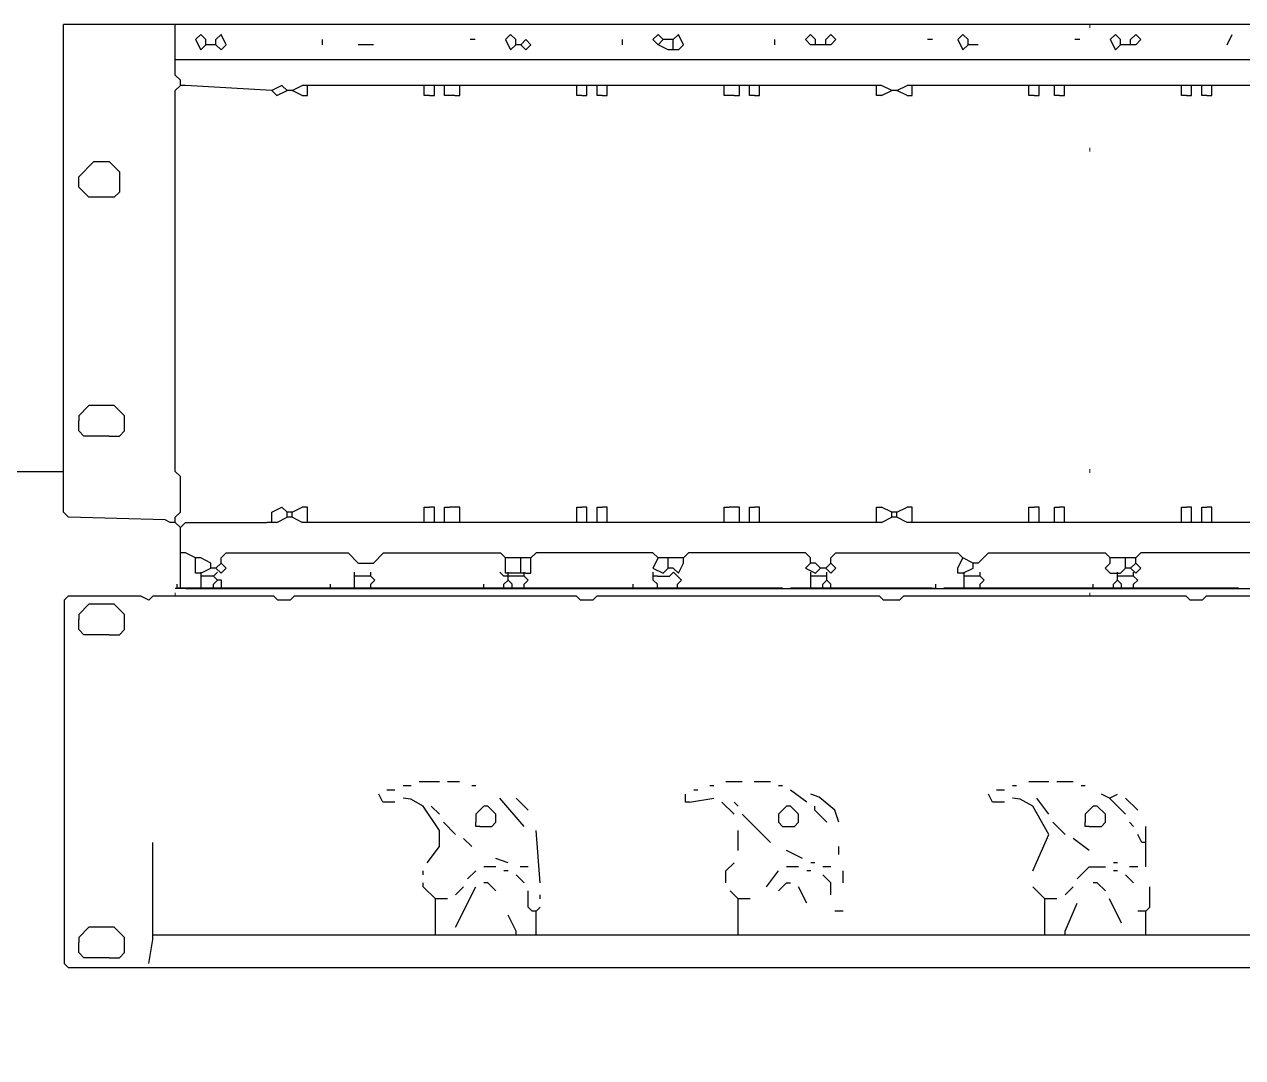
# Model space of a CAD drawing. Extents: x 12033 to 28038, y -9425 to 4777.
# Drawn here: x 14805.89 to 14840.4, y 408.37 to 437.64 of the extents above; entities that cross this region are included whole.
import ezdxf

# ---------------------------------------------------------------- set-up
doc = ezdxf.new("R2010")
doc.units = ezdxf.units.DM
doc.header["$LTSCALE"] = 5
doc.header["$MEASUREMENT"] = 0
doc.linetypes.add('DOT', pattern=[0.25, 0, -0.25])
doc.layers.add('20.7-DGO', color=1, linetype='Continuous')
doc.styles.add('ROMANS', font='romans.shx')

# ---------------------------------------------------------------- blocks, each defined once
blk = doc.blocks.new('Inst Sub-Bastidor (MODULO ÓPT DGO 288F-288 ADAP)')
at = {"layer": '20.7-DGO', "linetype": 'Continuous'}
for points in [[(0.0144, 0), (0, 0)], [(0, -0.0144), (0, 0)], [(0.3023, 0), (0.0144, 0)], [(0.3167, 0), (0.3023, 0)], [(0.3311, 0), (0.3167, 0)], [(0.3167, -0.0144), (0.3167, 0)], [(5.4848, 0), (0.3311, 0)], [(0, -0.2879), (0, -0.0144)], [(0.3167, -0.0864), (0.3167, -0.0144)], [(0.4031, -0.0432), (0.3887, -0.0288), (0.3743, -0.0432), (0.3887, -0.072), (0.4031, -0.0576)], [(0.4319, -0.0576), (0.4463, -0.072), (0.4607, -0.0576), (0.4463, -0.0288), (0.4319, -0.0432)], [(1.2812, -0.0432), (1.2668, -0.0288), (1.2524, -0.0432), (1.2668, -0.072), (1.2812, -0.0576)], [(1.6843, -0.0576), (1.6699, -0.0432), (1.6843, -0.0288), (1.6987, -0.0432)], [(1.7419, -0.072), (1.7563, -0.0576), (1.7419, -0.0288), (1.7275, -0.0432)], [(2.1162, -0.0576), (2.1018, -0.0432), (2.1162, -0.0288), (2.1306, -0.0432)], [(2.1738, -0.0576), (2.1882, -0.0432), (2.1738, -0.0288), (2.1594, -0.0432)], [(2.5625, -0.0432), (2.5481, -0.0288), (2.5337, -0.0432), (2.5481, -0.072), (2.5625, -0.0576)], [(2.9943, -0.0432), (2.9799, -0.0288), (2.9656, -0.0432), (2.9799, -0.072), (2.9943, -0.0576)], [(3.0375, -0.0576), (3.0519, -0.0432), (3.0375, -0.0288), (3.0231, -0.0432)], [(3.2967, -0.0576), (3.3111, -0.0288)], [(0.4031, -0.0576), (0.4031, -0.0432)], [(0.4175, -0.0576), (0.4031, -0.0576)], [(0.4319, -0.0576), (0.4175, -0.0576)], [(0.4319, -0.0576), (0.4319, -0.0432)], [(0.7342, -0.0576), (0.7342, -0.0432)], [(0.8781, -0.0576), (0.835, -0.0576)], [(1.1661, -0.0432), (1.1517, -0.0432)], [(1.2812, -0.0576), (1.2812, -0.0432)], [(1.2956, -0.0576), (1.2812, -0.0576)], [(1.2956, -0.0576), (1.31, -0.072), (1.3244, -0.0576), (1.31, -0.0432), (1.2956, -0.0576)], [(1.5835, -0.0576), (1.5835, -0.0432)], [(1.6843, -0.0576), (1.6987, -0.0432)], [(1.7131, -0.072), (1.6843, -0.0576)], [(1.7131, -0.0432), (1.6987, -0.0432)], [(1.7275, -0.0432), (1.7131, -0.0432)], [(1.7275, -0.0576), (1.7275, -0.0432)], [(1.7275, -0.072), (1.7275, -0.0576)], [(2.0154, -0.0576), (2.0154, -0.0432)], [(2.1306, -0.0576), (2.1162, -0.0576)], [(2.1306, -0.0576), (2.1306, -0.0432)], [(2.145, -0.0576), (2.1306, -0.0576)], [(2.1594, -0.0576), (2.145, -0.0576)], [(2.1594, -0.0576), (2.1594, -0.0432)], [(2.1738, -0.0576), (2.1594, -0.0576)], [(2.4617, -0.0432), (2.4473, -0.0432)], [(2.5625, -0.0576), (2.5625, -0.0432)], [(2.5769, -0.0576), (2.5625, -0.0576)], [(2.5913, -0.0576), (2.5769, -0.0576)], [(2.8792, -0.0432), (2.8648, -0.0432)], [(2.9943, -0.0576), (2.9943, -0.0432)], [(3.0087, -0.0576), (2.9943, -0.0576)], [(3.0231, -0.0576), (3.0087, -0.0576)], [(3.0231, -0.0576), (3.0231, -0.0432)], [(3.0375, -0.0576), (3.0231, -0.0576)], [(0.3167, -0.1008), (0.3167, -0.0864)], [(0.3311, -0.1008), (0.3167, -0.1008)], [(0.3167, -0.1152), (0.3167, -0.1008)], [(5.4848, -0.1008), (0.3311, -0.1008)], [(1.7275, -0.072), (1.7131, -0.072)], [(1.7419, -0.072), (1.7275, -0.072)], [(0.3311, -0.1584), (0.3167, -0.144), (0.3167, -0.1152)], [(0.3311, -0.1728), (0.3311, -0.1584)], [(0.3167, -0.2879), (0.3167, -0.1871), (0.3311, -0.1728)], [(0.3455, -0.1728), (0.3311, -0.1728)], [(0.5902, -0.1871), (0.3455, -0.1728)], [(0.6334, -0.1871), (0.619, -0.1728), (0.5902, -0.1871)], [(0.5902, -0.1871), (0.6046, -0.2015), (0.6334, -0.1871)], [(0.6478, -0.1871), (0.6334, -0.1871)], [(0.6478, -0.1871), (0.6766, -0.1728)], [(0.6766, -0.2015), (0.6478, -0.1871)], [(0.691, -0.1728), (0.6766, -0.1728)], [(0.6766, -0.2015), (0.691, -0.2015), (0.691, -0.1871)], [(0.7054, -0.1728), (0.691, -0.1728)], [(0.691, -0.1871), (0.691, -0.1728)], [(1.0077, -0.1728), (0.7054, -0.1728)], [(1.0221, -0.1728), (1.0077, -0.1728)], [(1.0365, -0.1728), (1.0221, -0.1728)], [(1.0221, -0.1871), (1.0221, -0.1728)], [(1.0365, -0.2015), (1.0221, -0.2015), (1.0221, -0.1871)], [(1.0509, -0.1728), (1.0365, -0.1728)], [(1.0365, -0.2015), (1.0509, -0.2015), (1.0509, -0.1871)], [(1.0653, -0.1728), (1.0509, -0.1728)], [(1.0509, -0.1871), (1.0509, -0.1728)], [(1.0797, -0.1728), (1.0653, -0.1728)], [(1.0941, -0.1728), (1.0797, -0.1728)], [(1.0797, -0.1871), (1.0797, -0.1728)], [(1.0941, -0.2015), (1.0797, -0.2015), (1.0797, -0.1871)], [(1.1085, -0.1728), (1.0941, -0.1728)], [(1.1085, -0.2015), (1.0941, -0.2015)], [(1.1229, -0.1728), (1.1085, -0.1728)], [(1.1085, -0.2015), (1.1229, -0.2015), (1.1229, -0.1871)], [(1.1373, -0.1728), (1.1229, -0.1728)], [(1.1229, -0.1871), (1.1229, -0.1728)], [(1.4396, -0.1728), (1.1373, -0.1728)], [(1.454, -0.1728), (1.4396, -0.1728)], [(1.4684, -0.1728), (1.454, -0.1728)], [(1.454, -0.1871), (1.454, -0.1728)], [(1.4684, -0.2015), (1.454, -0.2015), (1.454, -0.1871)], [(1.4828, -0.1728), (1.4684, -0.1728)], [(1.4684, -0.2015), (1.4828, -0.2015), (1.4828, -0.1871)], [(1.4972, -0.1728), (1.4828, -0.1728)], [(1.4828, -0.1871), (1.4828, -0.1728)], [(1.5116, -0.1728), (1.4972, -0.1728)], [(1.526, -0.1728), (1.5116, -0.1728)], [(1.5116, -0.1871), (1.5116, -0.1728)], [(1.526, -0.2015), (1.5116, -0.2015), (1.5116, -0.1871)], [(1.5404, -0.1728), (1.526, -0.1728)], [(1.526, -0.2015), (1.5404, -0.2015), (1.5404, -0.1871)], [(1.5548, -0.1728), (1.5404, -0.1728)], [(1.5404, -0.1871), (1.5404, -0.1728)], [(1.8571, -0.1728), (1.5548, -0.1728)], [(1.8715, -0.1728), (1.8571, -0.1728)], [(1.8859, -0.1728), (1.8715, -0.1728)], [(1.8715, -0.1871), (1.8715, -0.1728)], [(1.8859, -0.2015), (1.8715, -0.2015), (1.8715, -0.1871)], [(1.9003, -0.1728), (1.8859, -0.1728)], [(1.9003, -0.2015), (1.8859, -0.2015)], [(1.9147, -0.1728), (1.9003, -0.1728)], [(1.9003, -0.2015), (1.9147, -0.2015), (1.9147, -0.1871)], [(1.929, -0.1728), (1.9147, -0.1728)], [(1.9147, -0.1871), (1.9147, -0.1728)], [(1.9434, -0.1728), (1.929, -0.1728)], [(1.9578, -0.1728), (1.9434, -0.1728)], [(1.9434, -0.1871), (1.9434, -0.1728)], [(1.9578, -0.2015), (1.9434, -0.2015), (1.9434, -0.1871)], [(1.9722, -0.1728), (1.9578, -0.1728)], [(1.9578, -0.2015), (1.9722, -0.2015), (1.9722, -0.1871)], [(1.9866, -0.1728), (1.9722, -0.1728)], [(1.9722, -0.1871), (1.9722, -0.1728)], [(2.2889, -0.1728), (1.9866, -0.1728)], [(2.3033, -0.1728), (2.2889, -0.1728)], [(2.3177, -0.1728), (2.3033, -0.1728)], [(2.3033, -0.1871), (2.3033, -0.1728)], [(2.3177, -0.2015), (2.3033, -0.2015), (2.3033, -0.1871)], [(2.3465, -0.1871), (2.3177, -0.1728)], [(2.3177, -0.2015), (2.3465, -0.1871)], [(2.3609, -0.1871), (2.3465, -0.1871)], [(2.3609, -0.1871), (2.3897, -0.1728)], [(2.3897, -0.2015), (2.3609, -0.1871)], [(2.4041, -0.1728), (2.3897, -0.1728)], [(2.3897, -0.2015), (2.4041, -0.2015), (2.4041, -0.1871)], [(2.4185, -0.1728), (2.4041, -0.1728)], [(2.4041, -0.1871), (2.4041, -0.1728)], [(2.7208, -0.1728), (2.4185, -0.1728)], [(2.7352, -0.1728), (2.7208, -0.1728)], [(2.7496, -0.1728), (2.7352, -0.1728)], [(2.7352, -0.1871), (2.7352, -0.1728)], [(2.7496, -0.2015), (2.7352, -0.2015), (2.7352, -0.1871)], [(2.764, -0.1728), (2.7496, -0.1728)], [(2.7496, -0.2015), (2.764, -0.2015), (2.764, -0.1871)], [(2.7784, -0.1728), (2.764, -0.1728)], [(2.764, -0.1871), (2.764, -0.1728)], [(2.7928, -0.1728), (2.7784, -0.1728)], [(2.8072, -0.1728), (2.7928, -0.1728)], [(2.8216, -0.1728), (2.8072, -0.1728)], [(2.8072, -0.1871), (2.8072, -0.1728)], [(2.8216, -0.2015), (2.8072, -0.2015), (2.8072, -0.1871)], [(2.836, -0.1728), (2.8216, -0.1728)], [(2.8216, -0.2015), (2.836, -0.2015), (2.836, -0.1871)], [(2.8504, -0.1728), (2.836, -0.1728)], [(2.836, -0.1871), (2.836, -0.1728)], [(3.1527, -0.1728), (2.8504, -0.1728)], [(3.1671, -0.1728), (3.1527, -0.1728)], [(3.1815, -0.1728), (3.1671, -0.1728)], [(3.1671, -0.1871), (3.1671, -0.1728)], [(3.1815, -0.2015), (3.1671, -0.2015), (3.1671, -0.1871)], [(3.1959, -0.1728), (3.1815, -0.1728)], [(3.1815, -0.2015), (3.1959, -0.2015), (3.1959, -0.1871)], [(3.2103, -0.1728), (3.1959, -0.1728)], [(3.1959, -0.1871), (3.1959, -0.1728)], [(3.2247, -0.1728), (3.2103, -0.1728)], [(3.2391, -0.1728), (3.2247, -0.1728)], [(3.2247, -0.1871), (3.2247, -0.1728)], [(3.2391, -0.2015), (3.2247, -0.2015), (3.2247, -0.1871)], [(3.2535, -0.1728), (3.2391, -0.1728)], [(3.2391, -0.2015), (3.2535, -0.2015), (3.2535, -0.1871)], [(3.2679, -0.1728), (3.2535, -0.1728)], [(3.2535, -0.1871), (3.2535, -0.1728)], [(3.5846, -0.1728), (3.2679, -0.1728)], [(0, -0.3023), (0, -0.2879)], [(0, -0.3167), (0, -0.3023)], [(0.3167, -0.3023), (0.3167, -0.2879)], [(0.3167, -0.3167), (0.3167, -0.3023)], [(0, -0.3743), (0, -0.3167)], [(0.3311, -1.2812), (0.3167, -1.2668), (0.3167, -0.3167)], [(0, -0.3887), (0, -0.3743)], [(0, -0.4031), (0, -0.3887)], [(0, -0.4319), (0, -0.4031)], [(0.0432, -0.4319), (0.0864, -0.3887), (0.1296, -0.3887), (0.1584, -0.4175), (0.1584, -0.4751), (0.144, -0.4895), (0.072, -0.4895), (0.0432, -0.4607)], [(0, -0.4463), (0, -0.4319)], [(0, -0.4607), (0, -0.4463)], [(0.0432, -0.4463), (0.0432, -0.4319)], [(0.0432, -0.4607), (0.0432, -0.4463)], [(0, -0.4751), (0, -0.4607)], [(0, -0.4895), (0, -0.4751)], [(0, -0.5039), (0, -0.4895)], [(0, -1.1229), (0, -0.5039)], [(0.1296, -1.1661), (0.1584, -1.1661), (0.1728, -1.1517), (0.1728, -1.1085), (0.144, -1.0797), (0.072, -1.0797), (0.0432, -1.1085), (0.0432, -1.1229)], [(0, -1.1373), (0, -1.1229)], [(0, -1.1517), (0, -1.1373)], [(0.0432, -1.1373), (0.0432, -1.1229)], [(0.0432, -1.1517), (0.0432, -1.1373)], [(0.3023, -1.4108), (0.2876, -1.4032), (0.0144, -1.3964), (0, -1.382), (0, -1.1517)], [(0.1008, -1.1661), (0.0576, -1.1661), (0.0432, -1.1517)], [(0.1152, -1.1661), (0.1008, -1.1661)], [(0.1296, -1.1661), (0.1152, -1.1661)], [(0.3167, -1.3964), (0.3311, -1.382), (0.3311, -1.31)], [(0.3311, -1.2956), (0.3311, -1.2812)], [(0.3311, -1.31), (0.3311, -1.2956)], [(0.5902, -1.3964), (0.5902, -1.382), (0.619, -1.3676), (0.6334, -1.382)], [(0.6478, -1.382), (0.6766, -1.3676)], [(0.691, -1.382), (0.691, -1.3676), (0.6766, -1.3676)], [(1.0221, -1.382), (1.0221, -1.3676), (1.0365, -1.3676)], [(1.0509, -1.382), (1.0509, -1.3676), (1.0365, -1.3676)], [(1.0797, -1.382), (1.0797, -1.3676), (1.0941, -1.3676)], [(1.1085, -1.3676), (1.0941, -1.3676)], [(1.1229, -1.382), (1.1229, -1.3676), (1.1085, -1.3676)], [(1.454, -1.382), (1.454, -1.3676), (1.4684, -1.3676)], [(1.4828, -1.382), (1.4828, -1.3676), (1.4684, -1.3676)], [(1.5116, -1.382), (1.5116, -1.3676), (1.526, -1.3676)], [(1.5404, -1.382), (1.5404, -1.3676), (1.526, -1.3676)], [(1.8715, -1.382), (1.8715, -1.3676), (1.8859, -1.3676)], [(1.9003, -1.3676), (1.8859, -1.3676)], [(1.9147, -1.382), (1.9147, -1.3676), (1.9003, -1.3676)], [(1.9434, -1.382), (1.9434, -1.3676), (1.9578, -1.3676)], [(1.9722, -1.382), (1.9722, -1.3676), (1.9578, -1.3676)], [(2.3033, -1.382), (2.3033, -1.3676), (2.3177, -1.3676)], [(2.3465, -1.382), (2.3177, -1.3676)], [(2.3609, -1.382), (2.3897, -1.3676)], [(2.4041, -1.382), (2.4041, -1.3676), (2.3897, -1.3676)], [(2.7352, -1.382), (2.7352, -1.3676), (2.7496, -1.3676)], [(2.764, -1.382), (2.764, -1.3676), (2.7496, -1.3676)], [(2.8072, -1.382), (2.8072, -1.3676), (2.8216, -1.3676)], [(2.836, -1.382), (2.836, -1.3676), (2.8216, -1.3676)], [(3.1671, -1.382), (3.1671, -1.3676), (3.1815, -1.3676)], [(3.1959, -1.382), (3.1959, -1.3676), (3.1815, -1.3676)], [(3.2247, -1.382), (3.2247, -1.3676), (3.2391, -1.3676)], [(3.2535, -1.382), (3.2535, -1.3676), (3.2391, -1.3676)], [(0.3167, -1.4108), (0.3023, -1.4108)], [(0.3167, -1.4108), (0.3167, -1.3964)], [(0.3311, -1.4252), (0.3167, -1.4108)], [(0.3311, -1.4252), (0.3455, -1.4108), (0.5758, -1.4108)], [(0.5902, -1.4108), (0.5758, -1.4108)], [(0.5902, -1.4108), (0.5902, -1.3964)], [(0.6046, -1.4108), (0.5902, -1.4108)], [(0.6046, -1.4108), (0.6334, -1.3964)], [(0.6478, -1.382), (0.6334, -1.382)], [(0.6334, -1.3964), (0.6334, -1.382)], [(0.6478, -1.3964), (0.6334, -1.3964)], [(0.6478, -1.3964), (0.6478, -1.382)], [(0.6766, -1.4108), (0.6478, -1.3964)], [(0.691, -1.4108), (0.6766, -1.4108)], [(0.691, -1.3964), (0.691, -1.382)], [(0.691, -1.4108), (0.691, -1.3964)], [(0.7054, -1.4108), (0.691, -1.4108)], [(1.0077, -1.4108), (0.7054, -1.4108)], [(1.0221, -1.4108), (1.0077, -1.4108)], [(1.0221, -1.3964), (1.0221, -1.382)], [(1.0221, -1.4108), (1.0221, -1.3964)], [(1.0365, -1.4108), (1.0221, -1.4108)], [(1.0509, -1.4108), (1.0365, -1.4108)], [(1.0509, -1.3964), (1.0509, -1.382)], [(1.0509, -1.4108), (1.0509, -1.3964)], [(1.0653, -1.4108), (1.0509, -1.4108)], [(1.0797, -1.4108), (1.0653, -1.4108)], [(1.0797, -1.3964), (1.0797, -1.382)], [(1.0797, -1.4108), (1.0797, -1.3964)], [(1.0941, -1.4108), (1.0797, -1.4108)], [(1.1085, -1.4108), (1.0941, -1.4108)], [(1.1229, -1.4108), (1.1085, -1.4108)], [(1.1229, -1.3964), (1.1229, -1.382)], [(1.1229, -1.4108), (1.1229, -1.3964)], [(1.1373, -1.4108), (1.1229, -1.4108)], [(1.4396, -1.4108), (1.1373, -1.4108)], [(1.454, -1.4108), (1.4396, -1.4108)], [(1.454, -1.3964), (1.454, -1.382)], [(1.454, -1.4108), (1.454, -1.3964)], [(1.4684, -1.4108), (1.454, -1.4108)], [(1.4828, -1.4108), (1.4684, -1.4108)], [(1.4828, -1.3964), (1.4828, -1.382)], [(1.4828, -1.4108), (1.4828, -1.3964)], [(1.4972, -1.4108), (1.4828, -1.4108)], [(1.5116, -1.4108), (1.4972, -1.4108)], [(1.5116, -1.3964), (1.5116, -1.382)], [(1.5116, -1.4108), (1.5116, -1.3964)], [(1.526, -1.4108), (1.5116, -1.4108)], [(1.5404, -1.4108), (1.526, -1.4108)], [(1.5404, -1.3964), (1.5404, -1.382)], [(1.5404, -1.4108), (1.5404, -1.3964)], [(1.5548, -1.4108), (1.5404, -1.4108)], [(1.8571, -1.4108), (1.5548, -1.4108)], [(1.8715, -1.4108), (1.8571, -1.4108)], [(1.8715, -1.3964), (1.8715, -1.382)], [(1.8715, -1.4108), (1.8715, -1.3964)], [(1.8859, -1.4108), (1.8715, -1.4108)], [(1.9003, -1.4108), (1.8859, -1.4108)], [(1.9147, -1.4108), (1.9003, -1.4108)], [(1.9147, -1.3964), (1.9147, -1.382)], [(1.9147, -1.4108), (1.9147, -1.3964)], [(1.929, -1.4108), (1.9147, -1.4108)], [(1.9434, -1.4108), (1.929, -1.4108)], [(1.9434, -1.3964), (1.9434, -1.382)], [(1.9434, -1.4108), (1.9434, -1.3964)], [(1.9578, -1.4108), (1.9434, -1.4108)], [(1.9722, -1.4108), (1.9578, -1.4108)], [(1.9722, -1.3964), (1.9722, -1.382)], [(1.9722, -1.4108), (1.9722, -1.3964)], [(1.9866, -1.4108), (1.9722, -1.4108)], [(2.2889, -1.4108), (1.9866, -1.4108)], [(2.3033, -1.4108), (2.2889, -1.4108)], [(2.3033, -1.3964), (2.3033, -1.382)], [(2.3033, -1.4108), (2.3033, -1.3964)], [(2.3177, -1.4108), (2.3033, -1.4108)], [(2.3177, -1.4108), (2.3465, -1.3964)], [(2.3609, -1.382), (2.3465, -1.382)], [(2.3465, -1.3964), (2.3465, -1.382)], [(2.3609, -1.3964), (2.3465, -1.3964)], [(2.3609, -1.3964), (2.3609, -1.382)], [(2.3897, -1.4108), (2.3609, -1.3964)], [(2.4041, -1.4108), (2.3897, -1.4108)], [(2.4041, -1.3964), (2.4041, -1.382)], [(2.4041, -1.4108), (2.4041, -1.3964)], [(2.4185, -1.4108), (2.4041, -1.4108)], [(2.7208, -1.4108), (2.4185, -1.4108)], [(2.7352, -1.4108), (2.7208, -1.4108)], [(2.7352, -1.3964), (2.7352, -1.382)], [(2.7352, -1.4108), (2.7352, -1.3964)], [(2.7496, -1.4108), (2.7352, -1.4108)], [(2.764, -1.4108), (2.7496, -1.4108)], [(2.764, -1.3964), (2.764, -1.382)], [(2.764, -1.4108), (2.764, -1.3964)], [(2.7784, -1.4108), (2.764, -1.4108)], [(2.7928, -1.4108), (2.7784, -1.4108)], [(2.8072, -1.4108), (2.7928, -1.4108)], [(2.8072, -1.3964), (2.8072, -1.382)], [(2.8072, -1.4108), (2.8072, -1.3964)], [(2.8216, -1.4108), (2.8072, -1.4108)], [(2.836, -1.4108), (2.8216, -1.4108)], [(2.836, -1.3964), (2.836, -1.382)], [(2.836, -1.4108), (2.836, -1.3964)], [(2.8504, -1.4108), (2.836, -1.4108)], [(3.1527, -1.4108), (2.8504, -1.4108)], [(3.1671, -1.4108), (3.1527, -1.4108)], [(3.1671, -1.3964), (3.1671, -1.382)], [(3.1671, -1.4108), (3.1671, -1.3964)], [(3.1815, -1.4108), (3.1671, -1.4108)], [(3.1959, -1.4108), (3.1815, -1.4108)], [(3.1959, -1.3964), (3.1959, -1.382)], [(3.1959, -1.4108), (3.1959, -1.3964)], [(3.2103, -1.4108), (3.1959, -1.4108)], [(3.2247, -1.4108), (3.2103, -1.4108)], [(3.2247, -1.3964), (3.2247, -1.382)], [(3.2247, -1.4108), (3.2247, -1.3964)], [(3.2391, -1.4108), (3.2247, -1.4108)], [(3.2535, -1.4108), (3.2391, -1.4108)], [(3.2535, -1.3964), (3.2535, -1.382)], [(3.2535, -1.4108), (3.2535, -1.3964)], [(3.2679, -1.4108), (3.2535, -1.4108)], [(3.5846, -1.4108), (3.2679, -1.4108)], [(0.3311, -1.4828), (0.3311, -1.4252)], [(0.3311, -1.4972), (0.3311, -1.4828)], [(0.3455, -1.4972), (0.3311, -1.4972)], [(0.3311, -1.5116), (0.3311, -1.4972)], [(0.3311, -1.5835), (0.3311, -1.5116)], [(0.3743, -1.5116), (0.3455, -1.4972)], [(0.3455, -1.5979), (5.4848, -1.5979), (5.4992, -1.5835), (5.4992, -1.5116)], [(0.3887, -1.5116), (0.3743, -1.5116)], [(0.3743, -1.526), (0.3743, -1.5116)], [(0.4175, -1.526), (0.3887, -1.5116)], [(0.4463, -1.526), (0.4463, -1.5116), (0.4607, -1.4972), (0.8062, -1.4972), (0.835, -1.526), (0.8781, -1.526), (0.9069, -1.4972), (1.238, -1.4972), (1.2524, -1.5116)], [(1.2668, -1.5116), (1.2524, -1.5116)], [(1.2524, -1.526), (1.2524, -1.5116)], [(1.2812, -1.5116), (1.2668, -1.5116)], [(1.2956, -1.5116), (1.2812, -1.5116)], [(1.31, -1.5116), (1.2956, -1.5116)], [(1.2956, -1.526), (1.2956, -1.5116)], [(1.3244, -1.5116), (1.31, -1.5116)], [(1.6843, -1.5116), (1.6699, -1.4972), (1.3388, -1.4972), (1.3244, -1.5116)], [(1.3244, -1.526), (1.3244, -1.5116)], [(1.6843, -1.5116), (1.6699, -1.5404), (1.6987, -1.5548), (1.7131, -1.5404)], [(1.6987, -1.5116), (1.6843, -1.5116)], [(1.7131, -1.5116), (1.6987, -1.5116)], [(1.7275, -1.5116), (1.7131, -1.5116)], [(1.7131, -1.526), (1.7131, -1.5116)], [(1.7419, -1.5116), (1.7275, -1.5116)], [(1.7563, -1.5116), (1.7419, -1.5116)], [(2.1162, -1.5116), (2.1018, -1.4972), (1.7707, -1.4972), (1.7563, -1.5116)], [(1.7563, -1.526), (1.7563, -1.5116)], [(2.1162, -1.526), (2.1162, -1.5116)], [(2.1738, -1.526), (2.1738, -1.5116), (2.1882, -1.4972), (2.5337, -1.4972), (2.5481, -1.5116)], [(2.5337, -1.5404), (2.5481, -1.5116)], [(2.5769, -1.526), (2.5481, -1.5116)], [(2.5913, -1.526), (2.6201, -1.4972), (2.9512, -1.4972), (2.9656, -1.5116)], [(2.9799, -1.5116), (2.9656, -1.5116)], [(2.9656, -1.526), (2.9656, -1.5116)], [(2.9943, -1.5116), (2.9799, -1.5116)], [(3.0087, -1.5116), (2.9943, -1.5116)], [(3.0231, -1.5116), (3.0087, -1.5116)], [(3.0087, -1.526), (3.0087, -1.5116)], [(3.0375, -1.5116), (3.0231, -1.5116)], [(3.3974, -1.5116), (3.383, -1.4972), (3.0519, -1.4972), (3.0375, -1.5116)], [(3.0375, -1.526), (3.0375, -1.5116)], [(0.3743, -1.5404), (0.3743, -1.526)], [(0.3887, -1.5548), (0.3743, -1.5548), (0.3743, -1.5404)], [(0.3887, -1.5548), (0.4175, -1.5404)], [(0.3903, -1.5629), (0.3903, -1.5515)], [(0.4175, -1.5404), (0.4175, -1.526)], [(0.4319, -1.5404), (0.4175, -1.5404)], [(0.4246, -1.5629), (0.436, -1.5515)], [(0.4319, -1.5404), (0.4463, -1.526)], [(0.4319, -1.5404), (0.4463, -1.5548), (0.4607, -1.5404), (0.4463, -1.526)], [(0.8248, -1.5629), (0.8248, -1.5515)], [(0.8705, -1.5629), (0.8705, -1.5515)], [(1.2478, -1.5629), (1.2364, -1.5515)], [(1.2524, -1.5404), (1.2524, -1.526)], [(1.2668, -1.5548), (1.2524, -1.5548), (1.2524, -1.5404)], [(1.2593, -1.5629), (1.2593, -1.5515)], [(1.2956, -1.5404), (1.2956, -1.526)], [(1.2956, -1.5548), (1.2956, -1.5404)], [(1.305, -1.5629), (1.305, -1.5515)], [(1.31, -1.5548), (1.3244, -1.5548), (1.3244, -1.5404)], [(1.3244, -1.5404), (1.3244, -1.526)], [(1.6709, -1.5629), (1.6709, -1.5515)], [(1.6824, -1.5629), (1.7167, -1.5629), (1.7281, -1.5515)], [(1.7131, -1.5404), (1.7131, -1.526)], [(1.7275, -1.5404), (1.7131, -1.5404)], [(1.7275, -1.5404), (1.7419, -1.5548), (1.7563, -1.526)], [(1.7395, -1.5858), (1.751, -1.5744), (1.7281, -1.5515)], [(2.1162, -1.526), (2.1018, -1.5404), (2.1306, -1.5548), (2.145, -1.5404)], [(2.1306, -1.526), (2.1162, -1.526)], [(2.1169, -1.5629), (2.1169, -1.5515)], [(2.145, -1.5404), (2.1306, -1.526)], [(2.1594, -1.5404), (2.145, -1.5404)], [(2.1594, -1.5404), (2.1738, -1.526)], [(2.1594, -1.5404), (2.1738, -1.5548), (2.1882, -1.5404), (2.1738, -1.526)], [(2.1626, -1.5629), (2.1626, -1.5515)], [(2.5481, -1.5548), (2.5337, -1.5548), (2.5337, -1.5404)], [(2.5481, -1.5548), (2.5769, -1.5404)], [(2.5514, -1.5629), (2.5514, -1.5515)], [(2.5913, -1.526), (2.5769, -1.526)], [(2.5769, -1.5404), (2.5769, -1.526)], [(2.5971, -1.5629), (2.5971, -1.5515)], [(2.9656, -1.526), (2.9512, -1.5404), (2.9656, -1.5548), (2.9943, -1.5548), (3.0087, -1.5404)], [(2.9859, -1.5629), (2.9859, -1.5515)], [(3.0087, -1.5404), (3.0087, -1.526)], [(3.0231, -1.5404), (3.0087, -1.5404)], [(3.0231, -1.5404), (3.0375, -1.526)], [(3.0231, -1.5404), (3.0375, -1.5548), (3.0519, -1.5404), (3.0375, -1.526)], [(3.0316, -1.5629), (3.0316, -1.5515)], [(0.3331, -1.5972), (0.3216, -1.5972), (0.3216, -1.5858)], [(0.3311, -1.5979), (0.3311, -1.5835)], [(0.4017, -1.5629), (0.3903, -1.5629)], [(0.3903, -1.5744), (0.3903, -1.5629)], [(0.3903, -1.5858), (0.3903, -1.5744)], [(0.3903, -1.5972), (0.3903, -1.5858)], [(0.4246, -1.5629), (0.4017, -1.5629)], [(0.436, -1.5744), (0.4246, -1.5629)], [(0.4246, -1.5858), (0.436, -1.5744)], [(0.4246, -1.5972), (0.4246, -1.5858)], [(0.4474, -1.5744), (0.436, -1.5744)], [(0.4474, -1.5858), (0.4474, -1.5744)], [(0.4474, -1.5972), (0.4474, -1.5858)], [(0.7562, -1.5972), (0.7562, -1.5858)], [(0.8362, -1.5629), (0.8248, -1.5629)], [(0.8248, -1.5744), (0.8248, -1.5629)], [(0.8248, -1.5858), (0.8248, -1.5744)], [(0.8248, -1.5972), (0.8248, -1.5858)], [(0.8591, -1.5629), (0.8362, -1.5629)], [(0.8705, -1.5629), (0.8591, -1.5629)], [(0.8705, -1.5858), (0.8819, -1.5744), (0.8705, -1.5629)], [(0.8705, -1.5972), (0.8705, -1.5858)], [(1.1907, -1.5972), (1.1907, -1.5858)], [(1.2593, -1.5629), (1.2478, -1.5629)], [(1.2478, -1.5858), (1.2593, -1.5744)], [(1.2478, -1.5972), (1.2478, -1.5858)], [(1.2707, -1.5629), (1.2593, -1.5629)], [(1.2593, -1.5744), (1.2593, -1.5629)], [(1.2707, -1.5858), (1.2593, -1.5744)], [(1.2812, -1.5548), (1.2668, -1.5548)], [(1.2936, -1.5629), (1.2707, -1.5629)], [(1.2707, -1.5972), (1.2707, -1.5858)], [(1.2956, -1.5548), (1.2812, -1.5548)], [(1.305, -1.5629), (1.2936, -1.5629)], [(1.31, -1.5548), (1.2956, -1.5548)], [(1.305, -1.5858), (1.3165, -1.5744), (1.305, -1.5629)], [(1.305, -1.5972), (1.305, -1.5858)], [(1.6137, -1.5972), (1.6137, -1.5858)], [(1.6824, -1.5629), (1.6709, -1.5629)], [(1.6709, -1.5744), (1.6709, -1.5629)], [(1.6824, -1.5858), (1.6709, -1.5744)], [(1.6824, -1.5972), (1.6824, -1.5858)], [(1.7395, -1.5972), (1.7395, -1.5858)], [(2.1283, -1.5629), (2.1169, -1.5629)], [(2.1169, -1.5744), (2.1169, -1.5629)], [(2.1169, -1.5858), (2.1169, -1.5744)], [(2.1169, -1.5972), (2.1169, -1.5858)], [(2.1512, -1.5629), (2.1283, -1.5629)], [(2.1626, -1.5629), (2.1512, -1.5629)], [(2.1512, -1.5858), (2.1626, -1.5744)], [(2.1512, -1.5972), (2.1512, -1.5858)], [(2.1626, -1.5744), (2.1626, -1.5629)], [(2.174, -1.5858), (2.1626, -1.5744)], [(2.174, -1.5972), (2.174, -1.5858)], [(2.4599, -1.5972), (2.4713, -1.5972), (2.4713, -1.5858)], [(2.5628, -1.5629), (2.5514, -1.5629)], [(2.5514, -1.5744), (2.5514, -1.5629)], [(2.5514, -1.5858), (2.5514, -1.5744)], [(2.5514, -1.5972), (2.5514, -1.5858)], [(2.5857, -1.5629), (2.5628, -1.5629)], [(2.5971, -1.5629), (2.5857, -1.5629)], [(2.5971, -1.5858), (2.6086, -1.5744), (2.5971, -1.5629)], [(2.5971, -1.5972), (2.5971, -1.5858)], [(2.9173, -1.5972), (2.9173, -1.5858)], [(2.9745, -1.5858), (2.9859, -1.5744)], [(2.9745, -1.5972), (2.9745, -1.5858)], [(2.9973, -1.5629), (2.9859, -1.5629)], [(2.9859, -1.5744), (2.9859, -1.5629)], [(2.9973, -1.5858), (2.9859, -1.5744)], [(3.0202, -1.5629), (2.9973, -1.5629)], [(2.9973, -1.5972), (2.9973, -1.5858)], [(3.0316, -1.5629), (3.0202, -1.5629)], [(3.0316, -1.5858), (3.0431, -1.5744), (3.0316, -1.5629)], [(3.0316, -1.5972), (3.0316, -1.5858)], [(4.0493, -1.6201), (3.2375, -1.6201), (3.226, -1.6315), (3.1917, -1.6315), (3.1803, -1.6201), (2.3799, -1.6201), (2.3684, -1.6315), (2.3227, -1.6315), (2.3113, -1.6201), (1.5108, -1.6201), (1.4994, -1.6315), (1.4651, -1.6315), (1.4537, -1.6201), (0.6532, -1.6201), (0.6418, -1.6315), (0.6075, -1.6315), (0.5961, -1.6201), (0.253, -1.6201), (0.2416, -1.6315), (0.2187, -1.6201), (0.0129, -1.6201), (0.0015, -1.6315), (0.0015, -2.6607), (0.0129, -2.6721)], [(0.3311, -1.5979), (0.3167, -1.5979)], [(0.3455, -1.5979), (0.3311, -1.5979)], [(0.3788, -1.5972), (0.3331, -1.5972)], [(0.3903, -1.5972), (0.3788, -1.5972)], [(0.4017, -1.5972), (0.3903, -1.5972)], [(0.4131, -1.5972), (0.4017, -1.5972)], [(0.4246, -1.5972), (0.4131, -1.5972)], [(0.436, -1.5972), (0.4246, -1.5972)], [(0.4474, -1.5972), (0.436, -1.5972)], [(0.4589, -1.5972), (0.4474, -1.5972)], [(0.7447, -1.5972), (0.4589, -1.5972)], [(0.7562, -1.5972), (0.7447, -1.5972)], [(0.7676, -1.5972), (0.7562, -1.5972)], [(0.8133, -1.5972), (0.7676, -1.5972)], [(0.8248, -1.5972), (0.8133, -1.5972)], [(0.8362, -1.5972), (0.8248, -1.5972)], [(0.8591, -1.5972), (0.8362, -1.5972)], [(0.8705, -1.5972), (0.8591, -1.5972)], [(0.8819, -1.5972), (0.8705, -1.5972)], [(1.1792, -1.5972), (0.8819, -1.5972)], [(1.1907, -1.5972), (1.1792, -1.5972)], [(1.2021, -1.5972), (1.1907, -1.5972)], [(1.2364, -1.5972), (1.2021, -1.5972)], [(1.2478, -1.5972), (1.2364, -1.5972)], [(1.2593, -1.5972), (1.2478, -1.5972)], [(1.2707, -1.5972), (1.2593, -1.5972)], [(1.2821, -1.5972), (1.2707, -1.5972)], [(1.2936, -1.5972), (1.2821, -1.5972)], [(1.305, -1.5972), (1.2936, -1.5972)], [(1.3165, -1.5972), (1.305, -1.5972)], [(1.6023, -1.5972), (1.3165, -1.5972)], [(1.6137, -1.5972), (1.6023, -1.5972)], [(1.6252, -1.5972), (1.6137, -1.5972)], [(1.6709, -1.5972), (1.6252, -1.5972)], [(1.6824, -1.5972), (1.6709, -1.5972)], [(1.6938, -1.5972), (1.6824, -1.5972)], [(1.7281, -1.5972), (1.6938, -1.5972)], [(1.7395, -1.5972), (1.7281, -1.5972)], [(1.751, -1.5972), (1.7395, -1.5972)], [(2.0368, -1.5972), (1.751, -1.5972)], [(2.1054, -1.5972), (2.0597, -1.5972)], [(2.1169, -1.5972), (2.1054, -1.5972)], [(2.1283, -1.5972), (2.1169, -1.5972)], [(2.1397, -1.5972), (2.1283, -1.5972)], [(2.1512, -1.5972), (2.1397, -1.5972)], [(2.1626, -1.5972), (2.1512, -1.5972)], [(2.174, -1.5972), (2.1626, -1.5972)], [(2.1855, -1.5972), (2.174, -1.5972)], [(2.4599, -1.5972), (2.1855, -1.5972)], [(2.5399, -1.5972), (2.4942, -1.5972)], [(2.5514, -1.5972), (2.5399, -1.5972)], [(2.5628, -1.5972), (2.5514, -1.5972)], [(2.5857, -1.5972), (2.5628, -1.5972)], [(2.5971, -1.5972), (2.5857, -1.5972)], [(2.6086, -1.5972), (2.5971, -1.5972)], [(2.9059, -1.5972), (2.6086, -1.5972)], [(2.9173, -1.5972), (2.9059, -1.5972)], [(2.9287, -1.5972), (2.9173, -1.5972)], [(2.963, -1.5972), (2.9287, -1.5972)], [(2.9745, -1.5972), (2.963, -1.5972)], [(2.9859, -1.5972), (2.9745, -1.5972)], [(2.9973, -1.5972), (2.9859, -1.5972)], [(3.0088, -1.5972), (2.9973, -1.5972)], [(3.0202, -1.5972), (3.0088, -1.5972)], [(3.0316, -1.5972), (3.0202, -1.5972)], [(3.0431, -1.5972), (3.0316, -1.5972)], [(3.3289, -1.5972), (3.0431, -1.5972)], [(0.1296, -1.7291), (0.1584, -1.7291), (0.1728, -1.7147), (0.1728, -1.6715), (0.144, -1.6427), (0.072, -1.6427), (0.0432, -1.6715), (0.0432, -1.6859)], [(0.0432, -1.7003), (0.0432, -1.6859)], [(0.0432, -1.7147), (0.0432, -1.7003)], [(0.1008, -1.7291), (0.0576, -1.7291), (0.0432, -1.7147)], [(0.1152, -1.7291), (0.1008, -1.7291)], [(0.1296, -1.7291), (0.1152, -1.7291)], [(0.9391, -2.169), (0.9162, -2.169)], [(0.9849, -2.1575), (0.962, -2.1575)], [(1.0649, -2.1461), (1.0077, -2.1461)], [(1.1221, -2.1461), (1.0878, -2.1461)], [(1.1678, -2.1575), (1.1564, -2.1575)], [(1.7967, -2.169), (1.7853, -2.169)], [(1.8424, -2.1575), (1.831, -2.1575)], [(1.9225, -2.1461), (1.8767, -2.1461)], [(2.0025, -2.1461), (1.9568, -2.1461)], [(2.0368, -2.1575), (2.0254, -2.1575)], [(2.1054, -2.2033), (2.0597, -2.169)], [(2.6657, -2.169), (2.6429, -2.169)], [(2.7, -2.1575), (2.6886, -2.1575)], [(2.7915, -2.1461), (2.7343, -2.1461)], [(2.8601, -2.1461), (2.8144, -2.1461)], [(2.8944, -2.1575), (2.883, -2.1575)], [(0.9391, -2.2033), (0.9048, -2.2033), (0.8934, -2.1804)], [(1.0306, -2.3748), (1.0649, -2.3291), (1.0649, -2.2833), (1.0192, -2.2147), (0.9837, -2.1953), (0.962, -2.1918)], [(1.305, -2.2719), (1.2364, -2.1918)], [(1.3165, -2.2261), (1.2821, -2.1918)], [(1.7624, -2.1918), (1.7624, -2.1804)], [(1.7738, -2.2033), (1.7624, -2.2033), (1.7624, -2.1918)], [(1.7738, -2.2033), (1.8424, -2.1918)], [(1.8996, -2.2376), (1.8653, -2.2033)], [(1.911, -2.2147), (1.8996, -2.2033)], [(2.1969, -2.2604), (2.1855, -2.2261), (2.1409, -2.1896), (2.1169, -2.1804)], [(2.6657, -2.2033), (2.6314, -2.2033), (2.62, -2.1804)], [(2.7458, -2.3977), (2.7915, -2.2947), (2.7458, -2.2147), (2.7103, -2.1953), (2.6886, -2.1918)], [(2.7915, -2.2376), (2.7572, -2.1918)], [(2.963, -2.1918), (2.9402, -2.1804)], [(2.963, -2.1918), (2.9859, -2.1804)], [(3.0088, -2.2376), (2.963, -2.1918)], [(3.0431, -2.2261), (3.0088, -2.1918)], [(1.0649, -2.2376), (1.042, -2.2147)], [(1.1792, -2.2719), (1.2135, -2.2719), (1.225, -2.2604), (1.225, -2.2376), (1.2021, -2.2147), (1.1907, -2.2147), (1.1678, -2.2376), (1.1678, -2.2604)], [(2.0025, -2.3176), (1.9225, -2.2376)], [(2.0711, -2.2719), (2.0826, -2.2604), (2.0826, -2.2376), (2.0597, -2.2147), (2.0483, -2.2147), (2.0254, -2.2376), (2.0254, -2.2604), (2.0368, -2.2719), (2.0711, -2.2719)], [(2.1626, -2.2604), (2.1283, -2.2261), (2.1283, -2.2147)], [(2.9059, -2.2719), (2.9402, -2.2719), (2.9516, -2.2604), (2.9516, -2.2376), (2.9287, -2.2147), (2.9173, -2.2147), (2.8944, -2.2376), (2.8944, -2.2604)], [(1.1106, -2.2947), (1.0763, -2.2604)], [(1.1792, -2.2719), (1.1678, -2.2719), (1.1678, -2.2604)], [(2.8372, -2.2947), (2.8029, -2.2604)], [(2.9059, -2.2719), (2.8944, -2.2719), (2.8944, -2.2604)], [(3.0316, -2.2719), (3.0202, -2.2604)], [(3.0659, -2.3062), (3.0659, -2.2719)], [(1.1564, -2.3291), (1.1335, -2.3062)], [(1.3508, -2.432), (1.3393, -2.2833)], [(1.911, -2.3405), (1.911, -2.2833)], [(2.9059, -2.3405), (2.8601, -2.3062)], [(3.0545, -2.3176), (3.0431, -2.2947)], [(3.0659, -2.3176), (3.0659, -2.3062)], [(0.253, -2.5692), (0.253, -2.3176)], [(2.094, -2.3634), (2.0483, -2.3405)], [(2.1969, -2.3519), (2.1969, -2.3291)], [(3.0659, -2.3176), (3.0545, -2.3176)], [(3.0659, -2.3291), (3.0659, -2.3176)], [(3.0659, -2.3862), (3.0659, -2.3291)], [(1.2593, -2.3748), (1.225, -2.3634)], [(1.8767, -2.432), (1.8767, -2.3977), (1.8996, -2.3748)], [(2.1283, -2.3748), (2.1169, -2.3748)], [(2.9859, -2.3748), (2.9745, -2.3748)], [(1.0192, -2.4091), (1.0192, -2.3977)], [(1.1449, -2.4205), (1.1678, -2.3977)], [(1.225, -2.3862), (1.1907, -2.3862)], [(1.2593, -2.3977), (1.2478, -2.3977)], [(1.305, -2.432), (1.2821, -2.4091)], [(1.3165, -2.3862), (1.2936, -2.3862)], [(1.9911, -2.4434), (2.0254, -2.3977)], [(2.0826, -2.3862), (2.0483, -2.3862)], [(2.1169, -2.3977), (2.1054, -2.3977)], [(2.174, -2.3862), (2.1512, -2.3862)], [(2.174, -2.4663), (2.174, -2.432), (2.1512, -2.4091)], [(2.2083, -2.432), (2.2083, -2.3977)], [(2.8715, -2.4205), (2.9059, -2.3862), (2.9516, -2.3862)], [(2.9859, -2.3977), (2.9745, -2.3977)], [(3.0316, -2.432), (3.0088, -2.4091)], [(3.0431, -2.3862), (3.0202, -2.3862)], [(1.0535, -2.4777), (1.0192, -2.4434), (1.0192, -2.432)], [(1.1106, -2.4663), (1.1335, -2.4434)], [(1.1106, -2.5577), (1.1678, -2.4434)], [(1.225, -2.4548), (1.2021, -2.432), (1.1907, -2.432)], [(2.0254, -2.4548), (2.0483, -2.432), (2.0597, -2.432)], [(2.1054, -2.4891), (2.0826, -2.4434)], [(2.7801, -2.4777), (2.7458, -2.4434)], [(2.8372, -2.4663), (2.8601, -2.4434)], [(2.9516, -2.4548), (2.9287, -2.432), (2.9173, -2.432)], [(3.0659, -2.512), (3.0774, -2.5006), (3.0774, -2.4434)], [(1.0649, -2.4777), (1.0535, -2.4777)], [(1.0535, -2.4891), (1.0535, -2.4777)], [(1.0878, -2.4777), (1.0649, -2.4777)], [(1.3279, -2.512), (1.3165, -2.5006), (1.3165, -2.4548)], [(1.3508, -2.4777), (1.3508, -2.4663)], [(1.911, -2.4777), (1.8882, -2.4548)], [(1.9225, -2.4777), (1.911, -2.4777)], [(1.911, -2.4891), (1.911, -2.4777)], [(1.9454, -2.4777), (1.9225, -2.4777)], [(2.7915, -2.4777), (2.7801, -2.4777)], [(2.7801, -2.4891), (2.7801, -2.4777)], [(2.8144, -2.4777), (2.7915, -2.4777)], [(2.9973, -2.5463), (2.963, -2.4777)], [(1.0535, -2.5692), (1.0535, -2.4891)], [(1.3393, -2.512), (1.3279, -2.512)], [(1.3393, -2.512), (1.3508, -2.5006)], [(1.3393, -2.5234), (1.3393, -2.512)], [(1.911, -2.5692), (1.911, -2.4891)], [(2.2083, -2.512), (2.1855, -2.512)], [(2.7801, -2.5692), (2.7801, -2.4891)], [(2.8372, -2.5692), (2.8715, -2.4891)], [(3.0545, -2.512), (3.0431, -2.512)], [(3.0659, -2.512), (3.0545, -2.512)], [(3.0659, -2.5234), (3.0659, -2.512)], [(1.2821, -2.5692), (1.2593, -2.5234)], [(1.3393, -2.5692), (1.3393, -2.5234)], [(3.0659, -2.5692), (3.0659, -2.5234)], [(0.1296, -2.6439), (0.1584, -2.6439), (0.1728, -2.6295), (0.1728, -2.5863), (0.144, -2.5575), (0.072, -2.5575), (0.0432, -2.5863), (0.0432, -2.6007)], [(0.253, -2.5806), (0.253, -2.5692)], [(0.2645, -2.5806), (0.253, -2.5806)], [(0.253, -2.592), (0.253, -2.5806)], [(1.042, -2.5806), (0.2645, -2.5806)], [(1.0535, -2.5806), (1.042, -2.5806)], [(1.0535, -2.5806), (1.0535, -2.5692)], [(1.0649, -2.5806), (1.0535, -2.5806)], [(1.2707, -2.5806), (1.0649, -2.5806)], [(1.2821, -2.5806), (1.2707, -2.5806)], [(1.2821, -2.5806), (1.2821, -2.5692)], [(1.2936, -2.5806), (1.2821, -2.5806)], [(1.3279, -2.5806), (1.2936, -2.5806)], [(1.3393, -2.5806), (1.3279, -2.5806)], [(1.3393, -2.5806), (1.3393, -2.5692)], [(1.3508, -2.5806), (1.3393, -2.5806)], [(1.8996, -2.5806), (1.3508, -2.5806)], [(1.911, -2.5806), (1.8996, -2.5806)], [(1.911, -2.5806), (1.911, -2.5692)], [(1.9225, -2.5806), (1.911, -2.5806)], [(2.7686, -2.5806), (1.9225, -2.5806)], [(2.7801, -2.5806), (2.7686, -2.5806)], [(2.7801, -2.5806), (2.7801, -2.5692)], [(2.7915, -2.5806), (2.7801, -2.5806)], [(2.8258, -2.5806), (2.7915, -2.5806)], [(2.8372, -2.5806), (2.8258, -2.5806)], [(2.8372, -2.5806), (2.8372, -2.5692)], [(2.8487, -2.5806), (2.8372, -2.5806)], [(3.0545, -2.5806), (2.8487, -2.5806)], [(3.0659, -2.5806), (3.0545, -2.5806)], [(3.0659, -2.5806), (3.0659, -2.5692)], [(3.0774, -2.5806), (3.0659, -2.5806)], [(5.5701, -2.5806), (3.0774, -2.5806)], [(0.0432, -2.6151), (0.0432, -2.6007)], [(0.0432, -2.6295), (0.0432, -2.6151)], [(0.2416, -2.6607), (0.253, -2.592)], [(0.1008, -2.6439), (0.0576, -2.6439), (0.0432, -2.6295)], [(0.1152, -2.6439), (0.1008, -2.6439)], [(0.1296, -2.6439), (0.1152, -2.6439)]]:
    blk.add_lwpolyline(points, dxfattribs=at)
at = {"layer": '20.7-DGO', "color": 3, "linetype": 'DOT', "lineweight": 0}
for points in [[(0.3167, 0), (2.908, 0), (2.908, -1.6202), (0.3167, -1.6202)], [(2.908, 0), (5.4992, 0), (5.4992, -1.6202), (2.908, -1.6202)]]:
    blk.add_lwpolyline(points, close=True, dxfattribs=at)
at = {"layer": '20.7-DGO'}
blk.add_lwpolyline([(0.0129, -2.6721), (6.4849, -2.6721)], dxfattribs=at)
at = {"layer": '20.7-DGO', "color": 0, "lineweight": 0, "style": 'ROMANS', "flags": 3}
for tag, p in [('QTDE', (1.0641, 1.1986)), ('FATOR', (1.0641, 0.8268)), ('ID_ATIVIDADE', (1.0641, 0.4551))]:
    blk.add_attdef(tag, p, '', height=0.2498, dxfattribs=at)
at = {"layer": '20.7-DGO', "color": 0, "lineweight": 0, "style": 'ROMANS'}
blk.add_attdef('FID', (1.0641, 0.0833), '', height=0.2498, dxfattribs=at)

msp = doc.modelspace()

# ---------------------------------------------------------------- linework, layer by layer
msp.add_lwpolyline([(14646.471, 235.324), (14657.908, 235.324), (14657.908, 192.233), (14751.642, 192.233), (14751.642, 424.969), (14806.995, 424.969)])

# ---------------------------------------------------------------- block references
at = {"layer": '20.7-DGO', "color": 0, "lineweight": 0, "xscale": 10, "yscale": 10, "zscale": 10}
msp.add_blockref('Inst Sub-Bastidor (MODULO ÓPT DGO 288F-288 ADAP)', (14806.995, 437.637), dxfattribs=at)

doc.saveas('drawing.dxf')
